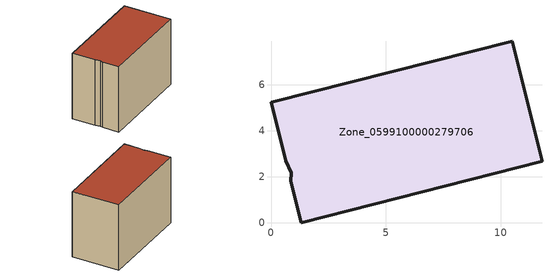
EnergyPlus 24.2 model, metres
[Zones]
Zone_0599100000279706
 floor ground (C_G): 0.86,1.79 0.89,2.17 0.64,2.69 0,5.24 10.49,7.88 11.79,2.67 1.31,0 z0
 wall outside (C_F): 1.31,0 11.79,2.67 10.49,7.88 0,5.24 0.64,2.69 0.89,2.17 0.86,1.79 1.31,0 z0:7.68
 roof outside (C_R): 0.89,2.17 0.86,1.79 1.31,0 11.79,2.67 10.49,7.88 0,5.24 0.64,2.69 z7.68
[BUILDING]
Pand.0599100000279706: North Axis=0; Terrain=City; Loads Convergence Tolerance Value=0.04; Temperature Convergence Tolerance Value=0.4; Solar Distribution=FullExterior; Maximum Number of Warmup Days=25; Minimum Number of Warmup Days=1
[Site:Location]
Rotterdam.The.Hague.AP_ZH_NLD Design_Conditions: Latitude=51.96; Longitude=4.45; Time Zone=1; Elevation=-4.5
[SITE:GROUNDTEMPERATURE:BUILDINGSURFACE]
18, 18, 18, 18, 18, 18, 18, 18, 18, 18, 18, 18
[MATERIAL] Thermal Absorptance=0.9; Solar Absorptance=0.7; Visible Absorptance=0.7
Name | Roughness | Thickness | Conductivity | Density | Specific Heat
G.TI.1975-1991 | MediumSmooth | 0.15 | 0.288461 | 540 | 1210
F.TI.1975-1991 | Rough | 0.3 | 0.230769 | 1920 | 840
R.TI.1975-1991 | MediumRough | 0.2 | 0.153846 | 1500 | 1000
[CONSTRUCTION]
C_G: G.TI.1975-1991
C_F: F.TI.1975-1991
C_R: R.TI.1975-1991
[ZONE]
Zone_0599100000279706: Type=1; Multiplier=1; Ceiling Height=Autocalculate; Volume=Autocalculate; Floor Area=autocalculate; Part of Total Floor Area=Yes
[ZONEINFILTRATION:DESIGNFLOWRATE]
Infil_Zone_0599100000279706: Zone or ZoneList or Space or SpaceList=Zone_0599100000279706; Schedule=AlwaysOn; Design Flow Rate Calculation Method=Flow/Area; Flow Rate per Floor Area=0.003; Constant Term Coefficient=1; Temperature Term Coefficient=0; Velocity Term Coefficient=0; Velocity Squared Term Coefficient=0
[HVACTEMPLATE:ZONE:IDEALLOADSAIRSYSTEM]
Zone_0599100000279706: Maximum Heating Supply Air Temperature=50; Minimum Cooling Supply Air Temperature=13; Maximum Heating Supply Air Humidity Ratio=0.0156; Minimum Cooling Supply Air Humidity Ratio=0.0077; Heating Limit=NoLimit; Cooling Limit=NoLimit; Dehumidification Control Type=ConstantSensibleHeatRatio; Cooling Sensible Heat Ratio=0.7; Dehumidification Setpoint=60; Humidification Control Type=None; Humidification Setpoint=30; Outdoor Air Method=None; Outdoor Air Flow Rate per Person=0.00944; Outdoor Air Flow Rate per Zone Floor Area=0; Outdoor Air Flow Rate per Zone=0; Demand Controlled Ventilation Type=None; Outdoor Air Economizer Type=NoEconomizer; Heat Recovery Type=None; Sensible Heat Recovery Effectiveness=0.7; Latent Heat Recovery Effectiveness=0.65
[ZONECONTROL:THERMOSTAT]
ThermostatControl_Zone_0599100000279706: Zone or ZoneList=Zone_0599100000279706; Control Type Schedule=DualSetpointControlType; Control 1=Thermostat_Zone_0599100000279706; Temperature Difference Between Cutout And Setpoint=0
[THERMOSTATSETPOINT:DUALSETPOINT]
Thermostat_Zone_0599100000279706: Heating Setpoint Temperature Schedule=HeatingSetpoint_Zone_0599100000279706; Cooling Setpoint Temperature Schedule=CoolingSetpoint_Zone_0599100000279706
[SCHEDULE:COMPACT]
HeatingSetpoint_Zone_0599100000279706: Through: 12/31, For: AllDays, Until: 24:00, 21
CoolingSetpoint_Zone_0599100000279706: Through: 12/31, For: AllDays, Until: 24:00, 24
DualSetpointControlType: Through: 12/31, For: AllDays, Until: 24:00, 4
AlwaysOn: Through: 12/31, For: AllDays, Until: 24:00, 1
